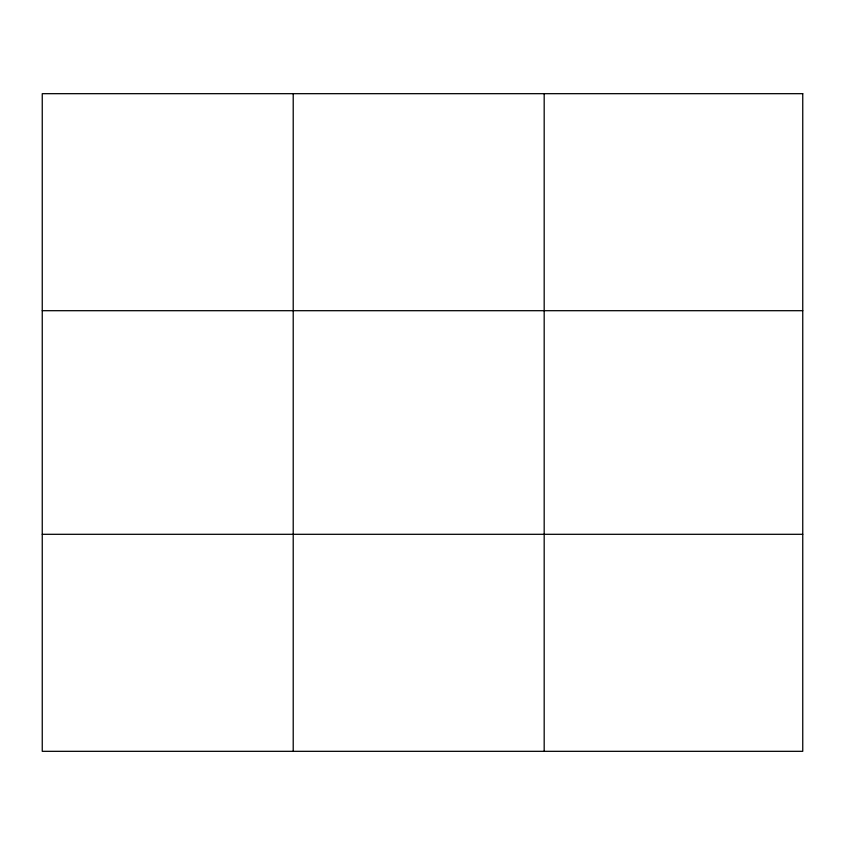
<?xml version="1.0" encoding="UTF-8"?>
<svg xmlns="http://www.w3.org/2000/svg" width="845" height="845" viewBox="0 0 845 845"><rect width="100%" height="100%" fill="white"/><g stroke="black" fill="none" stroke-linecap="round" stroke-linejoin="round"><path stroke-width="1.27" d="M293.215 93.679L293.215 751.321M544.18 93.679L544.18 751.321M42.25 310.696L802.75 310.696M42.25 534.304L802.75 534.304M802.75 93.679L802.75 751.321L42.25 751.321L42.25 93.679L802.75 93.679"/></g></svg>
